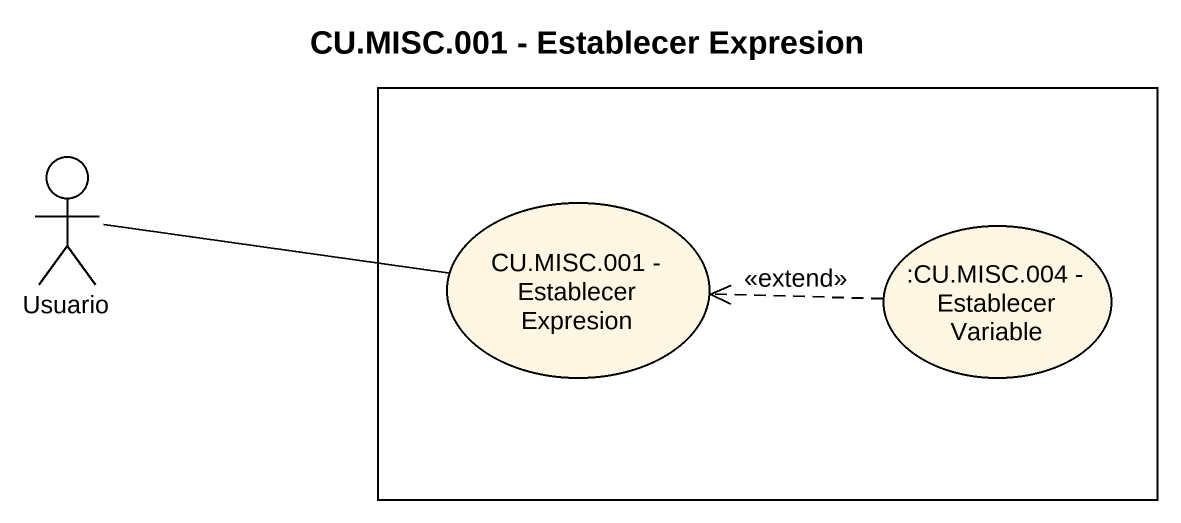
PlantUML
@startuml
title CU.MISC.001 - Establecer Expresion
actor Usuario
rectangle " " as rectangle1 {
  usecase "CU.MISC.001 - Establecer Expresion" as CU_MISC_001_Establecer
  usecase ":CU.MISC.004 - Establecer Variable" as CU_MISC_004_Establecer
}
Usuario -right- CU_MISC_001_Establecer
CU_MISC_004_Establecer .left.> CU_MISC_001_Establecer : <<extend>>
@enduml
